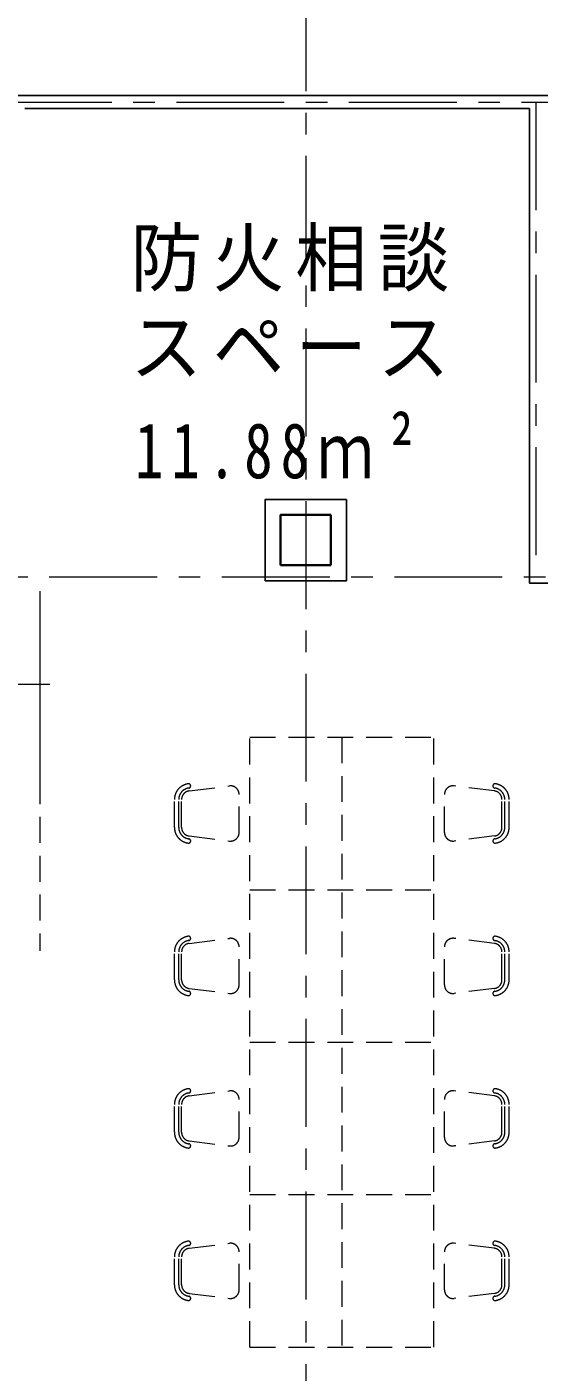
# Model space of a CAD drawing. Units: millimetres at full size; details may follow other scales. Extents: x -57346 to 60518, y -42813 to 41849.
# Drawn here: x -35606 to -32043, y -12473 to -3121 of the extents above; entities that cross this region are included whole.
import ezdxf

# ---------------------------------------------------------------- set-up
doc = ezdxf.new("R2010")
doc.units = ezdxf.units.MM
doc.header["$LTSCALE"] = 150
doc.linetypes.add('CHAIN1', pattern=[8, 5, -1, 1, -1])
doc.linetypes.add('DASHED1', pattern=[1.8, 1.2, -0.6])
for name, color, linetype, lineweight in [('1-1_極細線', 4, 'Continuous', 9), ('1-3_中線', 3, 'Continuous', 25), ('1-4_太線', 2, 'Continuous', 35), ('1-8_ﾊｯﾁﾝｸﾞ', 4, 'Continuous', 9), ('1-A_中芯線', 4, 'CHAIN1', 9), ('1-D_文字', 4, 'Continuous', 9)]:
    doc.layers.add(name, color=color, linetype=linetype, lineweight=lineweight)
doc.styles.add('ＭＳ ゴシック', font='')
doc.styles.get('ＭＳ ゴシック').set_extended_font_data('MS Gothic')

msp = doc.modelspace()

# ---------------------------------------------------------------- linework, layer by layer
at = {"layer": '1-1_極細線'}
msp.add_line((-35447.2, -7693.8), (-35884.7, -7693.8), dxfattribs=at)
at = {"layer": '1-3_中線'}
for p, q in [((-35620.9, -3688.8), (-32110.9, -3688.8)), ((-32110.9, -3688.8), (-32110.9, -6988.8)), ((-33383.4, -6406.3), (-33383.4, -6971.3)), ((-33948.4, -6971.3), (-33383.4, -6971.3)), ((-30965.9, -6988.8), (-32110.9, -6988.8))]:
    msp.add_line(p, q, dxfattribs=at)
at = {"layer": '1-3_中線', "color": 4, "lineweight": 9}
msp.add_line((-35515.9, -7043.8), (-35515.9, -8343.8), dxfattribs=at)
at = {"layer": '1-3_中線', "color": 4, "linetype": 'DASHED1', "lineweight": 9}
msp.add_line((-35515.9, -8343.8), (-35515.9, -9543.8), dxfattribs=at)
at = {"layer": '1-3_中線'}
for points in [[(-26120.9, -3598.8), (-36003.4, -3598.8), (-36003.4, -3688.8)], [(-33383.4, -6406.3), (-33948.4, -6406.3), (-33948.4, -6971.3)]]:
    msp.add_lwpolyline(points, dxfattribs=at)
at = {"layer": '1-4_太線'}
for p in [(-33490.9, -6513.8), (-33840.9, -6863.8)]:
    msp.add_line(p, (-33490.9, -6863.8), dxfattribs=at)
msp.add_lwpolyline([(-33490.9, -6513.8), (-33840.9, -6513.8), (-33840.9, -6863.8)], dxfattribs=at)
at = {"layer": '1-8_ﾊｯﾁﾝｸﾞ', "linetype": 'DASHED1'}
for p, q in [((-34055.8, -12299.3), (-34055.8, -8059.3)), ((-34055.8, -8059.3), (-32775.8, -8059.3)), ((-33415.8, -8059.3), (-33415.8, -12299.3)), ((-32775.8, -12299.3), (-32775.8, -8059.3)), ((-34477.4, -8432.7), (-34197.4, -8397.7)), ((-32354.3, -8432.7), (-32634.3, -8397.7)), ((-34579.9, -8686.3), (-34579.9, -8492.3)), ((-34549.9, -8686.3), (-34549.9, -8492.3)), ((-34529.9, -8686.3), (-34529.9, -8492.3)), ((-34129.9, -8721.3), (-34129.9, -8457.3)), ((-32701.8, -8721.3), (-32701.8, -8457.3)), ((-32301.8, -8686.3), (-32301.8, -8492.3)), ((-32281.8, -8686.3), (-32281.8, -8492.3)), ((-32251.8, -8686.3), (-32251.8, -8492.3)), ((-34477.4, -8745.9), (-34197.4, -8780.9)), ((-32354.3, -8745.9), (-32634.3, -8780.9)), ((-34055.8, -9119.3), (-32775.8, -9119.3)), ((-34055.8, -9119.3), (-32775.8, -9119.3)), ((-34477.4, -9492.7), (-34197.4, -9457.7)), ((-34129.9, -9781.3), (-34129.9, -9517.3)), ((-32701.8, -9781.3), (-32701.8, -9517.3)), ((-32354.3, -9492.7), (-32634.3, -9457.7)), ((-34579.9, -9746.3), (-34579.9, -9552.3)), ((-34549.9, -9746.3), (-34549.9, -9552.3)), ((-34529.9, -9746.3), (-34529.9, -9552.3)), ((-32301.8, -9746.3), (-32301.8, -9552.3)), ((-32281.8, -9746.3), (-32281.8, -9552.3)), ((-32251.8, -9746.3), (-32251.8, -9552.3)), ((-34477.4, -9805.9), (-34197.4, -9840.9)), ((-32354.3, -9805.9), (-32634.3, -9840.9)), ((-34055.8, -10179.3), (-32775.8, -10179.3)), ((-34055.8, -10179.3), (-32775.8, -10179.3)), ((-34477.4, -10552.7), (-34197.4, -10517.7)), ((-32354.3, -10552.7), (-32634.3, -10517.7)), ((-34579.9, -10806.3), (-34579.9, -10612.3)), ((-34549.9, -10806.3), (-34549.9, -10612.3)), ((-34529.9, -10806.3), (-34529.9, -10612.3)), ((-34129.9, -10841.3), (-34129.9, -10577.3)), ((-32701.8, -10841.3), (-32701.8, -10577.3)), ((-32301.8, -10806.3), (-32301.8, -10612.3)), ((-32281.8, -10806.3), (-32281.8, -10612.3)), ((-32251.8, -10806.3), (-32251.8, -10612.3)), ((-34477.4, -10865.9), (-34197.4, -10900.9)), ((-32354.3, -10865.9), (-32634.3, -10900.9)), ((-34055.8, -11239.3), (-32775.8, -11239.3)), ((-34055.8, -11239.3), (-32775.8, -11239.3)), ((-34477.4, -11612.7), (-34197.4, -11577.7)), ((-32354.3, -11612.7), (-32634.3, -11577.7)), ((-34579.9, -11866.3), (-34579.9, -11672.3)), ((-34549.9, -11866.3), (-34549.9, -11672.3)), ((-34529.9, -11866.3), (-34529.9, -11672.3)), ((-34129.9, -11901.3), (-34129.9, -11637.3)), ((-32701.8, -11901.3), (-32701.8, -11637.3)), ((-32301.8, -11866.3), (-32301.8, -11672.3)), ((-32281.8, -11866.3), (-32281.8, -11672.3)), ((-32251.8, -11866.3), (-32251.8, -11672.3)), ((-34477.4, -11925.9), (-34197.4, -11960.9)), ((-32354.3, -11925.9), (-32634.3, -11960.9)), ((-34055.8, -12299.3), (-32775.8, -12299.3))]:
    msp.add_line(p, q, dxfattribs=at)
for centre, radius, start, end in [((-34469.9, -8492.3), 110, 97.12473, 180), ((-34469.9, -8492.3), 80, 97.12473, 180), ((-34481.7, -8398), 15, 277.12444, 97.12444), ((-34189.9, -8457.3), 60, 0, 97.12502), ((-32641.8, -8457.3), 60, 82.87498, 180), ((-32350, -8398), 15, 82.87556, 262.87556), ((-32361.8, -8492.3), 80, 360, 82.87527), ((-32361.8, -8492.3), 110, 360, 82.87527), ((-34469.9, -8492.3), 60, 97.12473, 180), ((-32361.8, -8492.3), 60, 360, 82.87527), ((-34469.9, -8686.3), 110, 180, 262.87527), ((-34469.9, -8686.3), 80, 180, 262.87527), ((-34469.9, -8686.3), 60, 180, 262.87527), ((-32361.8, -8686.3), 60, 277.12473, 0), ((-32361.8, -8686.3), 80, 277.12473, 0), ((-32361.8, -8686.3), 110, 277.12473, 0), ((-34481.7, -8780.6), 15, 262.87556, 82.87556), ((-34189.9, -8721.3), 60, 262.87498, 0), ((-32641.8, -8721.3), 60, 180, 277.12502), ((-32350, -8780.6), 15, 97.12444, 277.12444), ((-34469.9, -9552.3), 110, 97.12473, 180), ((-34481.7, -9458), 15, 277.12444, 97.12444), ((-32350, -9458), 15, 82.87556, 262.87556), ((-32361.8, -9552.3), 110, 360, 82.87527), ((-34469.9, -9552.3), 80, 97.12473, 180), ((-34469.9, -9552.3), 60, 97.12473, 180), ((-34189.9, -9517.3), 60, 0, 97.12502), ((-32641.8, -9517.3), 60, 82.87498, 180), ((-32361.8, -9552.3), 60, 360, 82.87527), ((-32361.8, -9552.3), 80, 360, 82.87527), ((-34469.9, -9746.3), 110, 180, 262.87527), ((-34469.9, -9746.3), 80, 180, 262.87527), ((-34469.9, -9746.3), 60, 180, 262.87527), ((-34189.9, -9781.3), 60, 262.87498, 0), ((-32641.8, -9781.3), 60, 180, 277.12502), ((-32361.8, -9746.3), 60, 277.12473, 0), ((-32361.8, -9746.3), 80, 277.12473, 0), ((-32361.8, -9746.3), 110, 277.12473, 0), ((-34481.7, -9840.6), 15, 262.87556, 82.87556), ((-32350, -9840.6), 15, 97.12444, 277.12444), ((-34469.9, -10612.3), 110, 97.12473, 180), ((-34469.9, -10612.3), 80, 97.12473, 180), ((-34469.9, -10612.3), 60, 97.12473, 180), ((-34481.7, -10518), 15, 277.12444, 97.12444), ((-34189.9, -10577.3), 60, 0, 97.12502), ((-32641.8, -10577.3), 60, 82.87498, 180), ((-32350, -10518), 15, 82.87556, 262.87556), ((-32361.8, -10612.3), 60, 360, 82.87527), ((-32361.8, -10612.3), 80, 360, 82.87527), ((-32361.8, -10612.3), 110, 360, 82.87527), ((-34469.9, -10806.3), 110, 180, 262.87527), ((-34469.9, -10806.3), 80, 180, 262.87527), ((-34469.9, -10806.3), 60, 180, 262.87527), ((-34189.9, -10841.3), 60, 262.87498, 0), ((-32641.8, -10841.3), 60, 180, 277.12502), ((-32361.8, -10806.3), 60, 277.12473, 0), ((-32361.8, -10806.3), 80, 277.12473, 0), ((-32361.8, -10806.3), 110, 277.12473, 0), ((-34481.7, -10900.6), 15, 262.87556, 82.87556), ((-32350, -10900.6), 15, 97.12444, 277.12444), ((-34469.9, -11672.3), 110, 97.12473, 180), ((-34469.9, -11672.3), 80, 97.12473, 180), ((-34481.7, -11578), 15, 277.12444, 97.12444), ((-34189.9, -11637.3), 60, 0, 97.12502), ((-32641.8, -11637.3), 60, 82.87498, 180), ((-32350, -11578), 15, 82.87556, 262.87556), ((-32361.8, -11672.3), 80, 360, 82.87527), ((-32361.8, -11672.3), 110, 360, 82.87527), ((-34469.9, -11672.3), 60, 97.12473, 180), ((-32361.8, -11672.3), 60, 360, 82.87527), ((-34469.9, -11866.3), 110, 180, 262.87527), ((-34469.9, -11866.3), 80, 180, 262.87527), ((-34469.9, -11866.3), 60, 180, 262.87527), ((-32361.8, -11866.3), 60, 277.12473, 0), ((-32361.8, -11866.3), 80, 277.12473, 0), ((-32361.8, -11866.3), 110, 277.12473, 0), ((-34481.7, -11960.6), 15, 262.87556, 82.87556), ((-34189.9, -11901.3), 60, 262.87498, 0), ((-32641.8, -11901.3), 60, 180, 277.12502), ((-32350, -11960.6), 15, 97.12444, 277.12444)]:
    msp.add_arc(centre, radius, start, end, dxfattribs=at)
at = {"layer": '1-A_中芯線'}
for p, q in [((-33665.9, 19981.9), (-33665.9, -24360.1)), ((-38165.9, -3643.8), (-26165.9, -3643.8)), ((-32065.9, -3643.8), (-32065.9, -6943.8)), ((-49849.9, -6943.8), (-1393.2, -6943.8))]:
    msp.add_line(p, q, dxfattribs=at)

# ---------------------------------------------------------------- texts
at = {"layer": '1-D_文字', "color": 7, "char_height": 384.9, "attachment_point": 7, "style": 'ＭＳ ゴシック'}
for s, insert in [('\\T1.15;\\W0.95;防火相談', (-34886.7, -4961.3)), ('\\T1.15;\\W0.95;スペース', (-34886.7, -5552.1)), ('\\T1.29;\\W0.75;11.88ｍ²', (-34853.9, -6264.7))]:
    msp.add_mtext(s, dxfattribs=dict(at, insert=insert))

doc.saveas('drawing.dxf')
